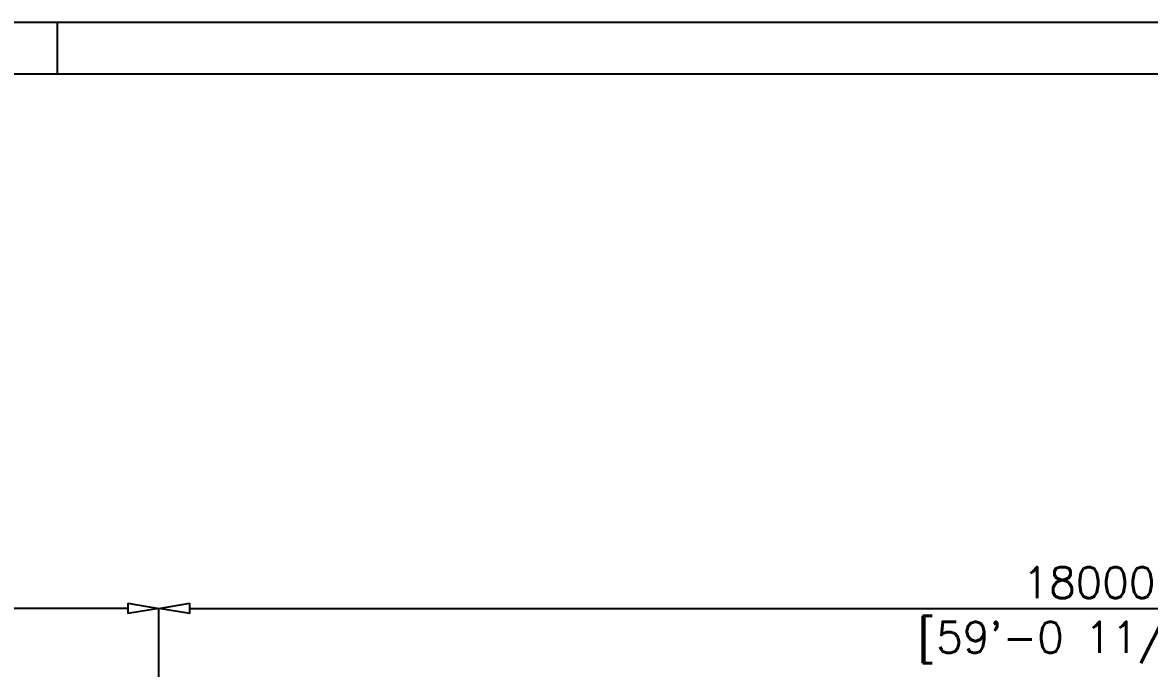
# Model space of a CAD drawing. Header units: inches. Extents: x -347369 to -260369, y 119522 to 149869.
# Drawn here: x -326704 to -315799, y 143620 to 149869 of the extents above; entities that cross this region are included whole.
import ezdxf

# ---------------------------------------------------------------- set-up
doc = ezdxf.new("R2010")
doc.units = ezdxf.units.IN
doc.header["$LTSCALE"] = 300
doc.layers.add('CARTIGLIO', color=7, linetype='Continuous')
doc.layers.add('QUOTE', color=7, linetype='Continuous')
doc.styles.get("Standard").update_dxf_attribs({"font": 'romans.shx'})
doc.dimstyles.new('sc1a100_pollici', dxfattribs={"dimscale": 100, "dimtxt": 3, "dimasz": 3, "dimexe": 0, "dimexo": 0, "dimgap": 1, "dimtad": 1, "dimzin": 12, "dimdsep": 46, "dimtxsty": 'Standard', "dimblk": 'CLOSEDBLANK', "dimcen": 1, "dimclrd": 253, "dimclre": 253, "dimclrt": 2, "dimadec": 0, "dimazin": 3, "dimtfac": 1, "dimtmove": 0, "dimatfit": 1, "dimldrblk": 'CLOSEDBLANK', "dimfxl": 1, "dimtolj": 1, "dimtzin": 0, "dimarcsym": 0})

# ---------------------------------------------------------------- blocks, each defined once
blk = doc.blocks.new('_ClosedBlank')
at = {"color": 0, "linetype": 'ByBlock', "lineweight": -2}
for p, q in [((-1, 0.167), (0, 0)), ((-1, 0.167), (-1, -0.167)), ((0, 0), (-1, -0.167))]:
    blk.add_line(p, q, dxfattribs=at)
blk = doc.blocks.new('*D15')
at = {"layer": 'Defpoints', "color": 0, "transparency": 16777216}
for p in [(-345564, 144200), (-325384, 141000), (-345564, 139848)]:
    blk.add_point(p, dxfattribs=at)
at = {"layer": 'QUOTE', "color": 253, "lineweight": -2, "transparency": 16777216}
for p, q in [((-345564, 139848), (-345564, 144200)), ((-325684, 144200), (-345264, 144200)), ((-325384, 141000), (-325384, 144200))]:
    blk.add_line(p, q, dxfattribs=at)
at = {"layer": 'QUOTE', "color": 253, "lineweight": -2, "transparency": 16777216, "xscale": 300, "yscale": 300, "zscale": 300, "rotation": 180}
blk.add_blockref('_ClosedBlank', (-345564, 144200), dxfattribs=at)
at = {"layer": 'QUOTE', "color": 253, "lineweight": -2, "transparency": 16777216, "xscale": 300, "yscale": 300, "zscale": 300}
blk.add_blockref('_ClosedBlank', (-325384, 144200), dxfattribs=at)
at = {"layer": 'QUOTE', "color": 2, "transparency": 16777216, "char_height": 300, "attachment_point": 5}
for s, insert in [('\\A1;20180', (-335459, 144450)), ('\\A1;[66\'-2 1/2"]', (-335459, 143871))]:
    blk.add_mtext(s, dxfattribs=dict(at, insert=insert))
blk = doc.blocks.new('*D16')
at = {"layer": 'Defpoints', "color": 0, "transparency": 16777216}
for p in [(-307384, 144200), (-325384, 141000), (-307384, 139126)]:
    blk.add_point(p, dxfattribs=at)
at = {"layer": 'QUOTE', "color": 253, "lineweight": -2, "transparency": 16777216}
for p, q in [((-325384, 141000), (-325384, 144200)), ((-325084, 144200), (-307684, 144200)), ((-307384, 139126), (-307384, 144200))]:
    blk.add_line(p, q, dxfattribs=at)
at = {"layer": 'QUOTE', "color": 253, "lineweight": -2, "transparency": 16777216, "xscale": 300, "yscale": 300, "zscale": 300, "rotation": 180}
blk.add_blockref('_ClosedBlank', (-325384, 144200), dxfattribs=at)
at = {"layer": 'QUOTE', "color": 253, "lineweight": -2, "transparency": 16777216, "xscale": 300, "yscale": 300, "zscale": 300}
blk.add_blockref('_ClosedBlank', (-307384, 144200), dxfattribs=at)
at = {"layer": 'QUOTE', "color": 2, "transparency": 16777216, "char_height": 300, "attachment_point": 5}
for s, insert in [('\\A1;18000', (-316384, 144450)), ('\\A1;[59\'-0 11/16"]', (-316384, 143871))]:
    blk.add_mtext(s, dxfattribs=dict(at, insert=insert))

msp = doc.modelspace()

# ---------------------------------------------------------------- linework, layer by layer
at = {"layer": 'CARTIGLIO', "color": 3, "linetype": 'Continuous'}
msp.add_line((-305368.627, 149868.925), (-347368.627, 149868.925), dxfattribs=at)
at = {"layer": 'CARTIGLIO', "color": 254, "linetype": 'Continuous'}
msp.add_line((-326368.627, 149868.925), (-326368.627, 149368.925), dxfattribs=at)
at = {"layer": 'CARTIGLIO', "color": 2, "linetype": 'Continuous'}
msp.add_line((-305868.627, 149368.925), (-346868.627, 149368.925), dxfattribs=at)

# ---------------------------------------------------------------- dimensions: what is measured, and where the dimension line sits
at = {"layer": 'QUOTE'}
for base, p2, picture, middle in [((-345563.625, 144199.656), (-345563.625, 139848.156), '*D15', (-335458.627, 144199.656)), ((-307383.625, 144199.656), (-307383.625, 139125.625), '*D16', (-316383.625, 144199.656))]:
    dim = msp.add_linear_dim(base=base, p1=(-325383.625, 140999.656), p2=p2, dimstyle='sc1a100_pollici', override={"dimpost": '\\X'}, dxfattribs=at)
    dim.commit()
    dim.dimension.update_dxf_attribs({"geometry": picture, "text_midpoint": middle, "dimtype": 160})

doc.saveas('drawing.dxf')
